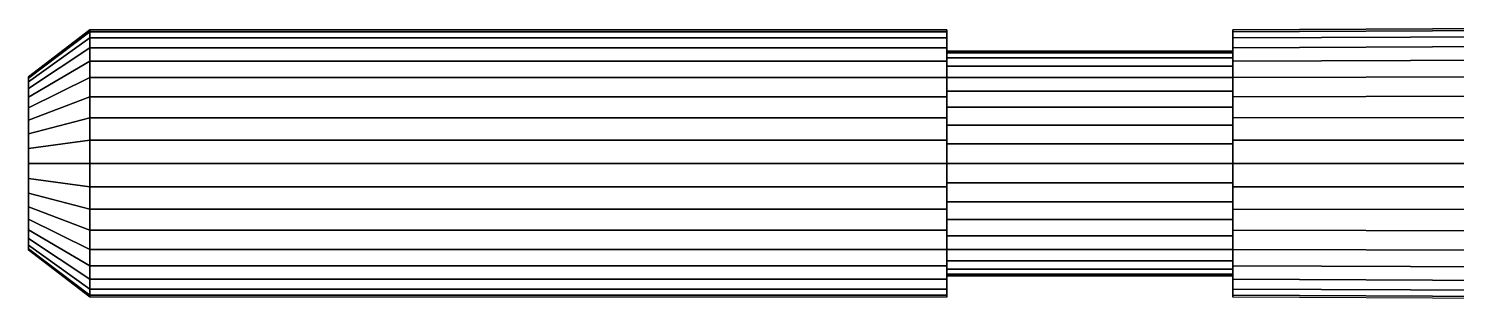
# Model space of a CAD drawing. Extents: x -33 to 54.7, y 53.9 to 60.1.
# Drawn here: x -33 to -0.44, y 53.94 to 60.08 of the extents above; entities that cross this region are included whole.
import ezdxf

# ---------------------------------------------------------------- set-up
doc = ezdxf.new("R2010")
doc.units = 0
doc.header["$LTSCALE"] = 2
doc.header["$MEASUREMENT"] = 0
doc.layers.add('MESH2', color=7, linetype='CONTINUOUS')

msp = doc.modelspace()

# ---------------------------------------------------------------- linework, layer by layer
at = {"layer": 'MESH2'}
for points in [[(-12.059, 54.453), (-12.059, 53.968), (-31.604, 53.968), (-33, 55.035), (-33, 57.011)], [(-5.544, 54.453), (-12.059, 54.453)], [(0.528, 53.938), (-5.544, 53.968), (-5.544, 54.453)]]:
    msp.add_lwpolyline(points, dxfattribs=at)

# ---------------------------------------------------------------- meshes
mesh = msp.add_polymesh((36, 5), dxfattribs=dict(at, m_close=True))
for k, corner in enumerate([(-12.059, 54.453), (-12.059, 53.968), (-31.604, 53.968), (-33, 55.035), (-33, 57.011), (-12.059, 54.492, -0.444), (-12.059, 54.015, -0.528), (-31.604, 54.015, -0.528), (-33, 55.065, -0.343), (-33, 57.011), (-12.059, 54.607, -0.875), (-12.059, 54.152, -1.041), (-31.604, 54.152, -1.041), (-33, 55.154, -0.676), (-33, 57.011), (-12.059, 54.796, -1.279), (-12.059, 54.376, -1.521), (-31.604, 54.376, -1.521), (-33, 55.3, -0.988), (-33, 57.011), (-12.059, 55.052, -1.644), (-12.059, 54.68, -1.956), (-31.604, 54.68, -1.956), (-33, 55.497, -1.27), (-33, 57.011), (-12.059, 55.367, -1.959), (-12.059, 55.055, -2.331), (-31.604, 55.055, -2.331), (-33, 55.741, -1.513), (-33, 57.011), (-12.059, 55.732, -2.215), (-12.059, 55.49, -2.635), (-31.604, 55.49, -2.635), (-33, 56.023, -1.711), (-33, 57.011), (-12.059, 56.136, -2.403), (-12.059, 55.97, -2.859), (-31.604, 55.97, -2.859), (-33, 56.335, -1.857), (-33, 57.011), (-12.059, 56.567, -2.519), (-12.059, 56.483, -2.996), (-31.604, 56.483, -2.996), (-33, 56.668, -1.946), (-33, 57.011), (-12.059, 57.011, -2.558), (-12.059, 57.011, -3.042), (-31.604, 57.011, -3.042), (-33, 57.011, -1.976), (-33, 57.011), (-12.059, 57.455, -2.519), (-12.059, 57.539, -2.996), (-31.604, 57.539, -2.996), (-33, 57.354, -1.946), (-33, 57.011), (-12.059, 57.886, -2.403), (-12.059, 58.051, -2.859), (-31.604, 58.051, -2.859), (-33, 57.687, -1.857), (-33, 57.011), (-12.059, 58.29, -2.215), (-12.059, 58.532, -2.635), (-31.604, 58.532, -2.635), (-33, 57.999, -1.711), (-33, 57.011), (-12.059, 58.655, -1.959), (-12.059, 58.966, -2.331), (-31.604, 58.966, -2.331), (-33, 58.281, -1.513), (-33, 57.011), (-12.059, 58.97, -1.644), (-12.059, 59.341, -1.956), (-31.604, 59.341, -1.956), (-33, 58.524, -1.27), (-33, 57.011), (-12.059, 59.226, -1.279), (-12.059, 59.646, -1.521), (-31.604, 59.646, -1.521), (-33, 58.722, -0.988), (-33, 57.011), (-12.059, 59.414, -0.875), (-12.059, 59.87, -1.041), (-31.604, 59.87, -1.041), (-33, 58.867, -0.676), (-33, 57.011), (-12.059, 59.53, -0.444), (-12.059, 60.007, -0.528), (-31.604, 60.007, -0.528), (-33, 58.957, -0.343), (-33, 57.011), (-12.059, 59.568), (-12.059, 60.053), (-31.604, 60.053), (-33, 58.987), (-33, 57.011), (-12.059, 59.53, 0.444), (-12.059, 60.007, 0.528), (-31.604, 60.007, 0.528), (-33, 58.957, 0.343), (-33, 57.011), (-12.059, 59.414, 0.875), (-12.059, 59.87, 1.041), (-31.604, 59.87, 1.041), (-33, 58.867, 0.676), (-33, 57.011), (-12.059, 59.226, 1.279), (-12.059, 59.646, 1.521), (-31.604, 59.646, 1.521), (-33, 58.722, 0.988), (-33, 57.011), (-12.059, 58.97, 1.644), (-12.059, 59.341, 1.956), (-31.604, 59.341, 1.956), (-33, 58.524, 1.27), (-33, 57.011), (-12.059, 58.655, 1.959), (-12.059, 58.966, 2.331), (-31.604, 58.966, 2.331), (-33, 58.281, 1.513), (-33, 57.011), (-12.059, 58.29, 2.215), (-12.059, 58.532, 2.635), (-31.604, 58.532, 2.635), (-33, 57.999, 1.711), (-33, 57.011), (-12.059, 57.886, 2.403), (-12.059, 58.051, 2.859), (-31.604, 58.051, 2.859), (-33, 57.687, 1.857), (-33, 57.011), (-12.059, 57.455, 2.519), (-12.059, 57.539, 2.996), (-31.604, 57.539, 2.996), (-33, 57.354, 1.946), (-33, 57.011), (-12.059, 57.011, 2.558), (-12.059, 57.011, 3.042), (-31.604, 57.011, 3.042), (-33, 57.011, 1.976), (-33, 57.011), (-12.059, 56.567, 2.519), (-12.059, 56.483, 2.996), (-31.604, 56.483, 2.996), (-33, 56.668, 1.946), (-33, 57.011), (-12.059, 56.136, 2.403), (-12.059, 55.97, 2.859), (-31.604, 55.97, 2.859), (-33, 56.335, 1.857), (-33, 57.011), (-12.059, 55.732, 2.215), (-12.059, 55.49, 2.635), (-31.604, 55.49, 2.635), (-33, 56.023, 1.711), (-33, 57.011), (-12.059, 55.367, 1.959), (-12.059, 55.055, 2.331), (-31.604, 55.055, 2.331), (-33, 55.741, 1.513), (-33, 57.011), (-12.059, 55.052, 1.644), (-12.059, 54.68, 1.956), (-31.604, 54.68, 1.956), (-33, 55.497, 1.27), (-33, 57.011), (-12.059, 54.796, 1.279), (-12.059, 54.376, 1.521), (-31.604, 54.376, 1.521), (-33, 55.3, 0.988), (-33, 57.011), (-12.059, 54.607, 0.875), (-12.059, 54.152, 1.041), (-31.604, 54.152, 1.041), (-33, 55.154, 0.676), (-33, 57.011), (-12.059, 54.492, 0.444), (-12.059, 54.015, 0.528), (-31.604, 54.015, 0.528), (-33, 55.065, 0.343), (-33, 57.011)]):
    mesh.set_mesh_vertex(divmod(k, 5), corner)
mesh = msp.add_polymesh((36, 3), dxfattribs=dict(at, m_close=True))
for k, corner in enumerate([(0.528, 53.938), (-5.544, 53.968), (-5.544, 54.453), (0.528, 53.985, -0.534), (-5.544, 54.015, -0.528), (-5.544, 54.492, -0.444), (0.528, 54.124, -1.051), (-5.544, 54.152, -1.041), (-5.544, 54.607, -0.875), (0.528, 54.35, -1.536), (-5.544, 54.376, -1.521), (-5.544, 54.796, -1.279), (0.528, 54.657, -1.975), (-5.544, 54.68, -1.956), (-5.544, 55.052, -1.644), (0.528, 55.036, -2.354), (-5.544, 55.055, -2.331), (-5.544, 55.367, -1.959), (0.528, 55.475, -2.661), (-5.544, 55.49, -2.635), (-5.544, 55.732, -2.215), (0.528, 55.96, -2.887), (-5.544, 55.97, -2.859), (-5.544, 56.136, -2.403), (0.528, 56.477, -3.026), (-5.544, 56.483, -2.996), (-5.544, 56.567, -2.519), (0.528, 57.011, -3.072), (-5.544, 57.011, -3.042), (-5.544, 57.011, -2.558), (0.528, 57.544, -3.026), (-5.544, 57.539, -2.996), (-5.544, 57.455, -2.519), (0.528, 58.062, -2.887), (-5.544, 58.051, -2.859), (-5.544, 57.886, -2.403), (0.528, 58.547, -2.661), (-5.544, 58.532, -2.635), (-5.544, 58.29, -2.215), (0.528, 58.986, -2.354), (-5.544, 58.966, -2.331), (-5.544, 58.655, -1.959), (0.528, 59.364, -1.975), (-5.544, 59.341, -1.956), (-5.544, 58.97, -1.644), (0.528, 59.672, -1.536), (-5.544, 59.646, -1.521), (-5.544, 59.226, -1.279), (0.528, 59.898, -1.051), (-5.544, 59.87, -1.041), (-5.544, 59.414, -0.875), (0.528, 60.037, -0.534), (-5.544, 60.007, -0.528), (-5.544, 59.53, -0.444), (0.528, 60.083), (-5.544, 60.053), (-5.544, 59.568), (0.528, 60.037, 0.534), (-5.544, 60.007, 0.528), (-5.544, 59.53, 0.444), (0.528, 59.898, 1.051), (-5.544, 59.87, 1.041), (-5.544, 59.414, 0.875), (0.528, 59.672, 1.536), (-5.544, 59.646, 1.521), (-5.544, 59.226, 1.279), (0.528, 59.364, 1.975), (-5.544, 59.341, 1.956), (-5.544, 58.97, 1.644), (0.528, 58.986, 2.354), (-5.544, 58.966, 2.331), (-5.544, 58.655, 1.959), (0.528, 58.547, 2.661), (-5.544, 58.532, 2.635), (-5.544, 58.29, 2.215), (0.528, 58.062, 2.887), (-5.544, 58.051, 2.859), (-5.544, 57.886, 2.403), (0.528, 57.544, 3.026), (-5.544, 57.539, 2.996), (-5.544, 57.455, 2.519), (0.528, 57.011, 3.072), (-5.544, 57.011, 3.042), (-5.544, 57.011, 2.558), (0.528, 56.477, 3.026), (-5.544, 56.483, 2.996), (-5.544, 56.567, 2.519), (0.528, 55.96, 2.887), (-5.544, 55.97, 2.859), (-5.544, 56.136, 2.403), (0.528, 55.475, 2.661), (-5.544, 55.49, 2.635), (-5.544, 55.732, 2.215), (0.528, 55.036, 2.354), (-5.544, 55.055, 2.331), (-5.544, 55.367, 1.959), (0.528, 54.657, 1.975), (-5.544, 54.68, 1.956), (-5.544, 55.052, 1.644), (0.528, 54.35, 1.536), (-5.544, 54.376, 1.521), (-5.544, 54.796, 1.279), (0.528, 54.124, 1.051), (-5.544, 54.152, 1.041), (-5.544, 54.607, 0.875), (0.528, 53.985, 0.534), (-5.544, 54.015, 0.528), (-5.544, 54.492, 0.444)]):
    mesh.set_mesh_vertex(divmod(k, 3), corner)
mesh = msp.add_polymesh((36, 2), dxfattribs=dict(at, m_close=True))
for k, corner in enumerate([(-12.059, 54.453), (-5.544, 54.453), (-12.059, 54.492, -0.444), (-5.544, 54.492, -0.444), (-12.059, 54.607, -0.875), (-5.544, 54.607, -0.875), (-12.059, 54.796, -1.279), (-5.544, 54.796, -1.279), (-12.059, 55.052, -1.644), (-5.544, 55.052, -1.644), (-12.059, 55.367, -1.959), (-5.544, 55.367, -1.959), (-12.059, 55.732, -2.215), (-5.544, 55.732, -2.215), (-12.059, 56.136, -2.403), (-5.544, 56.136, -2.403), (-12.059, 56.567, -2.519), (-5.544, 56.567, -2.519), (-12.059, 57.011, -2.558), (-5.544, 57.011, -2.558), (-12.059, 57.455, -2.519), (-5.544, 57.455, -2.519), (-12.059, 57.886, -2.403), (-5.544, 57.886, -2.403), (-12.059, 58.29, -2.215), (-5.544, 58.29, -2.215), (-12.059, 58.655, -1.959), (-5.544, 58.655, -1.959), (-12.059, 58.97, -1.644), (-5.544, 58.97, -1.644), (-12.059, 59.226, -1.279), (-5.544, 59.226, -1.279), (-12.059, 59.414, -0.875), (-5.544, 59.414, -0.875), (-12.059, 59.53, -0.444), (-5.544, 59.53, -0.444), (-12.059, 59.568), (-5.544, 59.568), (-12.059, 59.53, 0.444), (-5.544, 59.53, 0.444), (-12.059, 59.414, 0.875), (-5.544, 59.414, 0.875), (-12.059, 59.226, 1.279), (-5.544, 59.226, 1.279), (-12.059, 58.97, 1.644), (-5.544, 58.97, 1.644), (-12.059, 58.655, 1.959), (-5.544, 58.655, 1.959), (-12.059, 58.29, 2.215), (-5.544, 58.29, 2.215), (-12.059, 57.886, 2.403), (-5.544, 57.886, 2.403), (-12.059, 57.455, 2.519), (-5.544, 57.455, 2.519), (-12.059, 57.011, 2.558), (-5.544, 57.011, 2.558), (-12.059, 56.567, 2.519), (-5.544, 56.567, 2.519), (-12.059, 56.136, 2.403), (-5.544, 56.136, 2.403), (-12.059, 55.732, 2.215), (-5.544, 55.732, 2.215), (-12.059, 55.367, 1.959), (-5.544, 55.367, 1.959), (-12.059, 55.052, 1.644), (-5.544, 55.052, 1.644), (-12.059, 54.796, 1.279), (-5.544, 54.796, 1.279), (-12.059, 54.607, 0.875), (-5.544, 54.607, 0.875), (-12.059, 54.492, 0.444), (-5.544, 54.492, 0.444)]):
    mesh.set_mesh_vertex(divmod(k, 2), corner)

doc.saveas('drawing.dxf')
